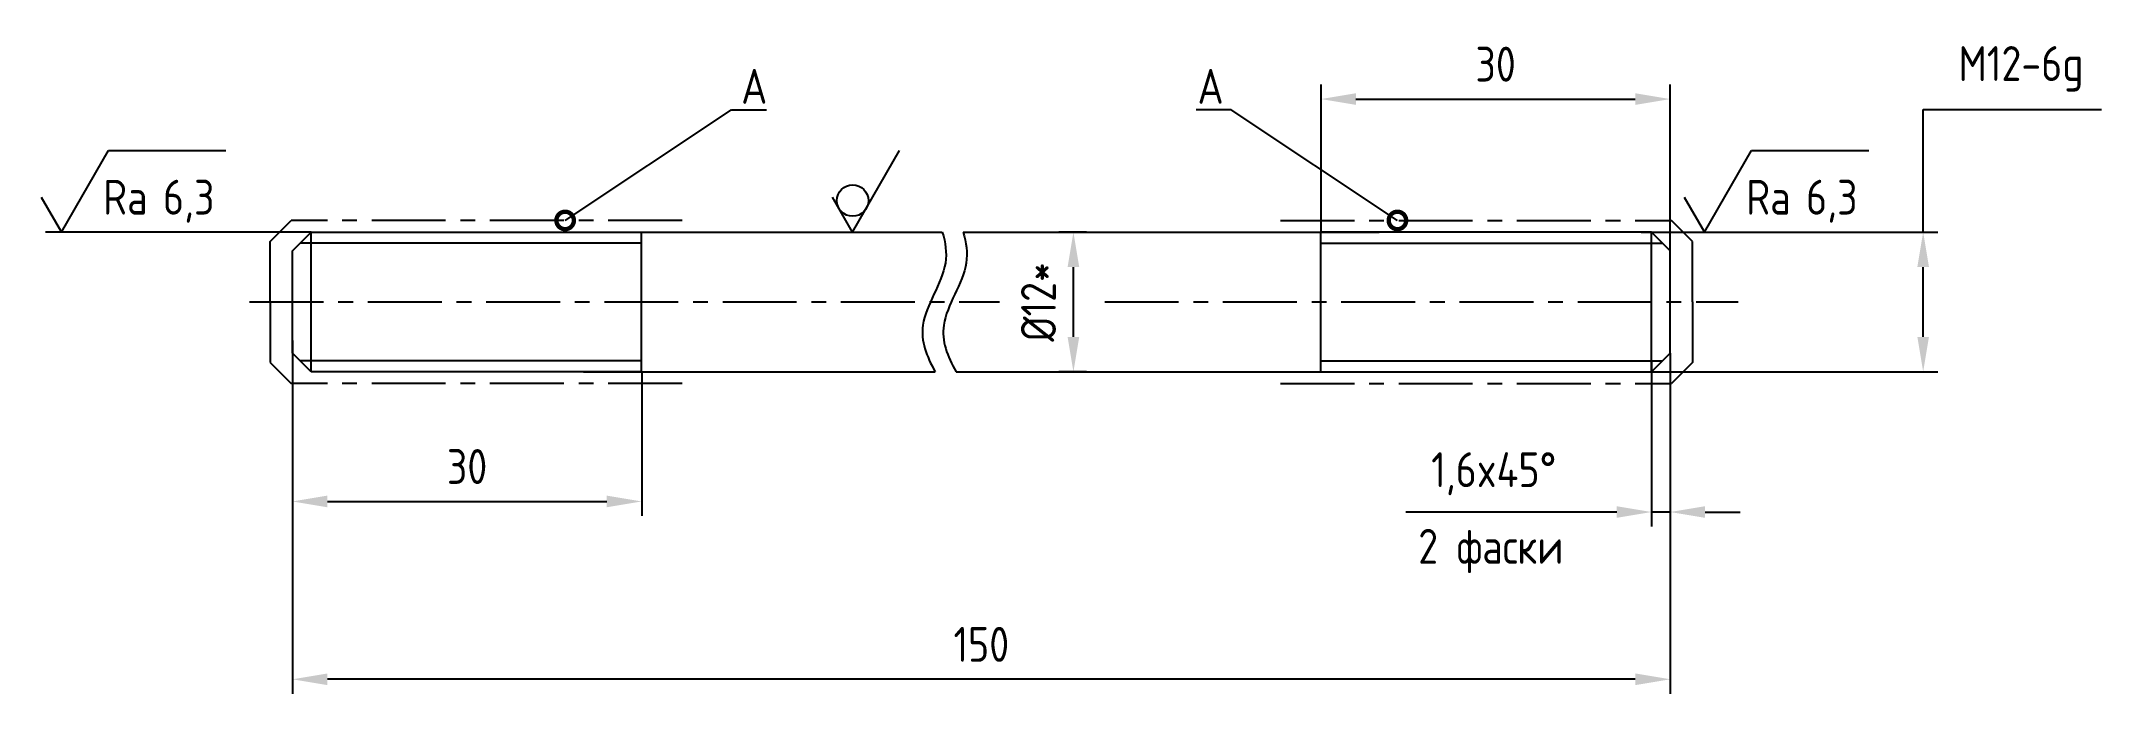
# Model space of a CAD drawing. Header units: millimetres. Extents: x -107 to 70, y 335 to 391.
import ezdxf

# ---------------------------------------------------------------- set-up
doc = ezdxf.new("R2010")
doc.units = ezdxf.units.MM
doc.header["$LTSCALE"] = 0.2
doc.linetypes.add('CENTER', pattern=[50.8, 31.75, -6.35, 6.35, -6.35])
doc.linetypes.add('HIDDEN', pattern=[9.525, 6.35, -3.175])
for name, color, linetype in [('Bord', 1, 'Continuous'), ('Cen', 5, 'CENTER'), ('Cont', 6, 'Continuous'), ('Dim', 7, 'Continuous'), ('Text', 3, 'Continuous'), ('Vporti', 7, 'Continuous')]:
    doc.layers.add(name, color=color, linetype=linetype)
doc.layers.get('Vporti').off()
doc.styles.add('Style1', font='romans.shx', dxfattribs={"width": 0.8})
doc.dimstyles.new('Lin', dxfattribs={"dimtxt": 3, "dimasz": 3, "dimexe": 1.25, "dimexo": 0, "dimgap": 1.5, "dimtad": 1, "dimtxsty": 'Style1', "dimcen": 2.5, "dimclrt": 3, "dimadec": 0, "dimazin": 0, "dimtfac": 1, "dimtmove": 0, "dimatfit": 3, "dimldrblk": 'DOT', "dimfxl": 1, "dimarcsym": 0})
doc.dimstyles.new('Poz', dxfattribs={"dimtxt": 6, "dimasz": 3, "dimexe": 1.25, "dimexo": 0, "dimgap": 1.5, "dimtad": 2, "dimtoh": 1, "dimtxsty": 'Style1', "dimblk": 'DOTSMALL', "dimcen": 2.5, "dimclrt": 6, "dimadec": 0, "dimazin": 0, "dimtfac": 1, "dimtmove": 0, "dimatfit": 3, "dimldrblk": 'DOTSMALL', "dimfxl": 1, "dimarcsym": 0})

# ---------------------------------------------------------------- blocks, each defined once
blk = doc.blocks.new('sherISO_03')
at = {"layer": 'Text'}
blk.add_line((4.04, 7), (14.12, 7), dxfattribs=at)
blk.add_lwpolyline([(-1.73, 3), (0, 0), (4.04, 7)], dxfattribs=at)
at = {"layer": 'Text', "style": 'Style1', "width": 0.8}
blk.add_text('Ra', height=3, dxfattribs=at).set_placement((3.58, 1.5))
blk.add_attdef('6,3', (8.73, 1.5), '', height=3, dxfattribs=at)
blk = doc.blocks.new('SHER03')
at = {"layer": 'Text'}
for q in [(4.04, 7), (-1.73, 3)]:
    blk.add_line((0, 0), q, dxfattribs=at)
blk.add_circle((0, 2.71), 1.35, dxfattribs=at)
blk = doc.blocks.new('*D16')
at = {"layer": 'Defpoints', "color": 0, "transparency": 16777216}
for p in [(30.94, 363.98), (32.54, 363.73), (30.94, 350.98)]:
    blk.add_point(p, dxfattribs=at)
at = {"layer": 'Dim', "color": 0, "lineweight": -2, "transparency": 16777216}
for p, q in [((30.94, 363.98), (30.94, 349.73)), ((32.54, 363.73), (32.54, 349.73)), ((27.94, 350.98), (9.82, 350.98)), ((32.54, 350.98), (30.94, 350.98)), ((35.54, 350.98), (38.54, 350.98))]:
    blk.add_line(p, q, dxfattribs=at)
at = {"layer": 'Dim', "color": 0, "transparency": 16777216}
for points in [[(27.94, 351.48), (27.94, 350.48), (30.94, 350.98)], [(35.54, 351.48), (35.54, 350.48), (32.54, 350.98)]]:
    blk.add_solid(points, dxfattribs=at)
at = {"layer": 'Dim', "color": 3, "transparency": 16777216, "insert": (17.38, 354.27), "char_height": 3, "attachment_point": 5, "style": 'Style1'}
blk.add_mtext('1,6x45%%d', dxfattribs=at)
blk = doc.blocks.new('_Dot')
at = {"color": 0, "linetype": 'ByBlock', "lineweight": -2}
blk.add_line((-0.5, 0), (-1, 0), dxfattribs=at)
at = {"color": 0, "linetype": 'ByBlock', "const_width": 0.5}
blk.add_lwpolyline([(-0.25, 0, 1), (0.25, 0, 1)], format="xyb", close=True, dxfattribs=at)
blk = doc.blocks.new('*D17')
at = {"layer": 'Defpoints', "color": 0, "transparency": 16777216}
for p in [(32.54, 386.46), (2.54, 375.03), (32.54, 373.43)]:
    blk.add_point(p, dxfattribs=at)
at = {"layer": 'Dim', "color": 0, "lineweight": -2, "transparency": 16777216}
for p, q in [((2.54, 375.03), (2.54, 387.71)), ((32.54, 373.43), (32.54, 387.71)), ((5.54, 386.46), (29.54, 386.46))]:
    blk.add_line(p, q, dxfattribs=at)
at = {"layer": 'Dim', "color": 0, "transparency": 16777216}
for points in [[(5.54, 386.96), (5.54, 385.96), (2.54, 386.46)], [(29.54, 386.96), (29.54, 385.96), (32.54, 386.46)]]:
    blk.add_solid(points, dxfattribs=at)
at = {"layer": 'Dim', "color": 3, "transparency": 16777216, "insert": (17.54, 389.46), "char_height": 3, "attachment_point": 5, "style": 'Style1'}
blk.add_mtext('30', dxfattribs=at)
blk = doc.blocks.new('*D18')
at = {"layer": 'Defpoints', "color": 0, "transparency": 16777216}
for p in [(30.04, 375.03), (54.27, 375.03), (30.47, 363.03)]:
    blk.add_point(p, dxfattribs=at)
at = {"layer": 'Dim', "color": 0, "lineweight": -2, "transparency": 16777216}
for p, q in [((54.27, 375.03), (54.27, 385.56)), ((54.27, 385.56), (69.6, 385.56)), ((30.04, 375.03), (55.52, 375.03)), ((54.27, 366.03), (54.27, 372.03)), ((30.47, 363.03), (55.52, 363.03))]:
    blk.add_line(p, q, dxfattribs=at)
at = {"layer": 'Dim', "color": 0, "transparency": 16777216}
for points in [[(53.77, 372.03), (54.77, 372.03), (54.27, 375.03)], [(53.77, 366.03), (54.77, 366.03), (54.27, 363.03)]]:
    blk.add_solid(points, dxfattribs=at)
at = {"layer": 'Dim', "color": 3, "transparency": 16777216, "insert": (62.68, 389.06), "char_height": 3, "attachment_point": 5, "style": 'Style1'}
blk.add_mtext('M12-6g', dxfattribs=at)
blk = doc.blocks.new('*D19')
at = {"layer": 'Defpoints', "color": 0, "transparency": 16777216}
for p in [(-85.82, 365.73), (32.54, 364.63), (-85.82, 336.61)]:
    blk.add_point(p, dxfattribs=at)
at = {"layer": 'Dim', "color": 0, "lineweight": -2, "transparency": 16777216}
for p, q in [((-85.82, 365.73), (-85.82, 335.36)), ((32.54, 364.63), (32.54, 335.36)), ((29.54, 336.61), (-82.82, 336.61))]:
    blk.add_line(p, q, dxfattribs=at)
at = {"layer": 'Dim', "color": 0, "transparency": 16777216}
for points in [[(-82.82, 337.11), (-82.82, 336.11), (-85.82, 336.61)], [(29.54, 337.11), (29.54, 336.11), (32.54, 336.61)]]:
    blk.add_solid(points, dxfattribs=at)
at = {"layer": 'Dim', "color": 3, "transparency": 16777216, "insert": (-26.64, 339.61), "char_height": 3, "attachment_point": 5, "style": 'Style1'}
blk.add_mtext('150', dxfattribs=at)
blk = doc.blocks.new('_DotSmall')
at = {"color": 0, "linetype": 'ByBlock', "const_width": 0.5}
blk.add_lwpolyline([(-0.0625, 0, 1), (0.0625, 0, 1)], format="xyb", close=True, dxfattribs=at)
blk = doc.blocks.new('*D29')
at = {"layer": 'Defpoints', "color": 0, "transparency": 16777216}
for p in [(-85.82, 365.53), (-55.82, 363.03), (-55.82, 351.89)]:
    blk.add_point(p, dxfattribs=at)
at = {"layer": 'Dim', "color": 0, "lineweight": -2, "transparency": 16777216}
for p, q in [((-85.82, 365.53), (-85.82, 350.64)), ((-55.82, 363.03), (-55.82, 350.64)), ((-82.82, 351.89), (-58.82, 351.89))]:
    blk.add_line(p, q, dxfattribs=at)
at = {"layer": 'Dim', "color": 0, "transparency": 16777216}
for points in [[(-82.82, 352.39), (-82.82, 351.39), (-85.82, 351.89)], [(-58.82, 352.39), (-58.82, 351.39), (-55.82, 351.89)]]:
    blk.add_solid(points, dxfattribs=at)
at = {"layer": 'Dim', "color": 3, "transparency": 16777216, "insert": (-70.82, 354.89), "char_height": 3, "attachment_point": 5, "style": 'Style1'}
blk.add_mtext('30', dxfattribs=at)
blk = doc.blocks.new('*D53')
at = {"layer": 'Defpoints', "color": 0, "transparency": 16777216}
for p in [(-18.73, 375.03), (-17.62, 375.03), (-17.62, 363.03)]:
    blk.add_point(p, dxfattribs=at)
at = {"layer": 'Dim', "color": 0, "lineweight": -2, "transparency": 16777216}
for p, q in [((-17.62, 375.03), (-19.98, 375.03)), ((-18.73, 366.03), (-18.73, 372.03)), ((-17.62, 363.03), (-19.98, 363.03))]:
    blk.add_line(p, q, dxfattribs=at)
at = {"layer": 'Dim', "color": 0, "transparency": 16777216}
for points in [[(-19.23, 372.03), (-18.23, 372.03), (-18.73, 375.03)], [(-19.23, 366.03), (-18.23, 366.03), (-18.73, 363.03)]]:
    blk.add_solid(points, dxfattribs=at)
at = {"layer": 'Dim', "color": 3, "transparency": 16777216, "insert": (-21.73, 369.03), "char_height": 3, "attachment_point": 5, "rotation": 90, "style": 'Style1'}
blk.add_mtext('%%c12*', dxfattribs=at)

msp = doc.modelspace()

# ---------------------------------------------------------------- linework, layer by layer
at = {"layer": 'Bord', "color": 1, "ltscale": 0.012}
for p, q in [((-55.824, 374.085), (-85.171, 374.085)), ((2.535, 374.085), (31.882, 374.085)), ((-55.824, 363.979), (-85.171, 363.979)), ((2.535, 363.979), (31.882, 363.979))]:
    msp.add_line(p, q, dxfattribs=at)
for points in [[(-29.998, 375.032), (-29.719, 374.145), (-29.334, 371.455), (-32.48, 367.422), (-31.366, 364.357), (-30.595, 363.032)], [(-28.209, 375.032), (-27.93, 374.145), (-27.545, 371.455), (-30.691, 367.422), (-29.577, 364.357), (-28.806, 363.032)]]:
    msp.add_open_spline(points, degree=3, knots=[3.7179434, 3.7179434, 3.7179434, 3.7179434, 6.5047996, 12.1797023, 16.5422874, 16.5422874, 16.5422874, 16.5422874], dxfattribs=at)
at = {"layer": 'Cen', "color": 3}
for p, q in [((-87.744, 374.227), (-85.94, 376.032)), ((-52.342, 376.032), (-85.94, 376.032)), ((-0.947, 376.032), (32.651, 376.032)), ((34.455, 374.227), (32.651, 376.032)), ((-87.744, 369.032), (-87.744, 374.227)), ((34.455, 369.032), (34.455, 374.227)), ((-87.744, 369.032), (-87.744, 363.837)), ((34.455, 369.032), (34.455, 363.837)), ((-87.744, 363.837), (-85.94, 362.032)), ((34.455, 363.837), (32.651, 362.032)), ((-52.342, 362.032), (-85.94, 362.032)), ((-0.947, 362.032), (32.651, 362.032))]:
    msp.add_line(p, q, dxfattribs=at)
at = {"layer": 'Cen'}
for p, q in [((-89.502, 369.032), (-25.076, 369.032)), ((-16.042, 369.032), (38.378, 369.032))]:
    msp.add_line(p, q, dxfattribs=at)
at = {"layer": 'Cont'}
for p, q in [((-85.824, 373.432), (-84.224, 375.032)), ((-84.224, 375.032), (-55.824, 375.032)), ((-84.224, 363.032), (-84.224, 375.032)), ((-60.824, 375.032), (-45.306, 375.032)), ((-55.824, 363.032), (-55.824, 375.032)), ((-46.321, 375.032), (-45.306, 375.032)), ((-45.306, 375.032), (-29.998, 375.032)), ((-28.209, 375.032), (-7.983, 375.032)), ((-7.983, 375.032), (7.535, 375.032)), ((-7.983, 375.032), (-6.968, 375.032)), ((30.935, 375.032), (2.535, 375.032)), ((2.535, 363.032), (2.535, 375.032)), ((32.535, 373.432), (30.935, 375.032)), ((30.935, 363.032), (30.935, 375.032)), ((-85.824, 364.632), (-85.824, 373.432)), ((32.535, 364.632), (32.535, 373.432)), ((-84.224, 363.032), (-85.824, 364.632)), ((-55.824, 363.032), (-84.224, 363.032)), ((-60.824, 363.032), (-45.306, 363.032)), ((-46.321, 363.032), (-45.306, 363.032)), ((-45.306, 363.032), (-30.595, 363.032)), ((-28.806, 363.032), (-7.983, 363.032)), ((-7.983, 363.032), (7.535, 363.032)), ((-7.983, 363.032), (-6.968, 363.032)), ((2.535, 363.032), (30.935, 363.032)), ((30.935, 363.032), (32.535, 364.632))]:
    msp.add_line(p, q, dxfattribs=at)
at = {"layer": 'Defpoints', "linetype": 'HIDDEN'}
for p, q in [((-55.824, 374.085), (-60.824, 374.085)), ((-55.824, 363.979), (-60.824, 363.979))]:
    msp.add_line(p, q, dxfattribs=at)
at = {"layer": 'Dim'}
for p, q in [((-48.107, 385.527), (-45.11, 385.527)), ((-5.182, 385.527), (-8.178, 385.527)), ((-84.224, 375.032), (-107.046, 375.032))]:
    msp.add_line(p, q, dxfattribs=at)

# ---------------------------------------------------------------- block references
at = {"layer": 'Vporti'}
for p in [(-105.672, 375.032), (35.481, 375.031)]:
    msp.add_blockref('sherISO_03', p, dxfattribs=at).add_auto_attribs({'6,3': '6,3'})
msp.add_blockref('SHER03', (-37.698, 375.032), dxfattribs=at)

# ---------------------------------------------------------------- texts
at = {"layer": 'Text', "style": 'Style1', "width": 0.8}
for s, p in [('A', (-47.274, 386.056)), ('A', (-8.072, 386.056)), ('2 фаски', (10.89, 346.531))]:
    msp.add_text(s, height=3, dxfattribs=at).set_placement(p)

# ---------------------------------------------------------------- dimensions: what is measured, and where the dimension line sits
at = {"layer": 'Dim'}
for base, p1, p2, picture, middle in [((32.535, 386.464), (2.535, 375.032), (32.535, 373.432), '*D17', (17.535, 389.464)), ((-55.824, 351.893), (-85.824, 365.532), (-55.824, 363.032), '*D29', (-70.824, 354.893))]:
    dim = msp.add_linear_dim(base=base, p1=p1, p2=p2, dimstyle='Lin', dxfattribs=at)
    dim.commit()
    dim.dimension.update_dxf_attribs({"geometry": picture, "text_midpoint": middle})
dim = msp.add_linear_dim(base=(54.268, 375.031), p1=(30.473, 363.032), p2=(30.035, 375.031), angle=90, text='M<>-6g', dimstyle='Lin', override={"dimtoh": 1}, dxfattribs=at)
dim.commit()
dim.dimension.update_dxf_attribs({"geometry": '*D18', "text_midpoint": (62.682, 385.563), "dimtype": 160})
dim = msp.add_linear_dim(base=(-18.733, 375.032), p1=(-17.623, 363.032), p2=(-17.623, 375.032), angle=90, text='%%c<>*', dimstyle='Lin', override={"dimtoh": 1}, dxfattribs=at)
dim.commit()
dim.dimension.update_dxf_attribs({"geometry": '*D53', "text_midpoint": (-21.733, 369.032)})
for base, p1, p2, text, picture, middle in [((-85.824, 336.614), (32.535, 364.632), (-85.824, 365.735), '150', '*D19', (-26.644, 339.614)), ((30.935, 350.98), (32.535, 363.732), (30.935, 363.979), '<>x45%%d', '*D16', (17.378, 354.266))]:
    dim = msp.add_linear_dim(base=base, p1=p1, p2=p2, text=text, dimstyle='Lin', dxfattribs=at)
    dim.commit()
    dim.dimension.update_dxf_attribs({"geometry": picture, "text_midpoint": middle})

# ---------------------------------------------------------------- leaders
for points in [[(-62.395, 376.032), (-48.107, 385.527)], [(9.106, 376.032), (-5.182, 385.527)]]:
    msp.add_leader(points, dimstyle='Poz', dxfattribs=at)

doc.saveas('drawing.dxf')
